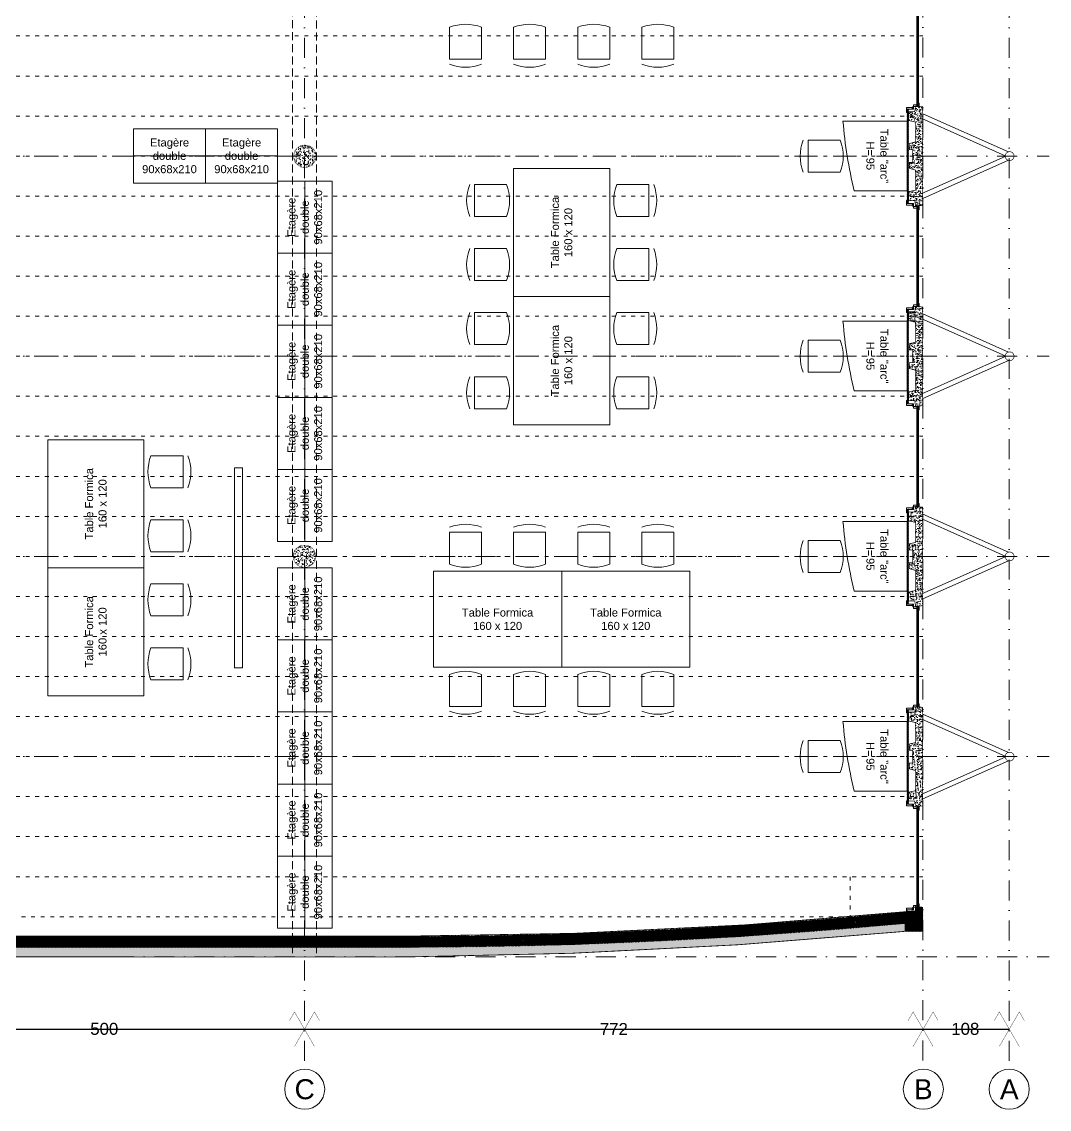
# Model space of a CAD drawing. Header units: millimetres. Extents: x 0 to 111176, y 95213 to 141729.
# Drawn here: x 48895 to 50178, y 105545 to 106903 of the extents above; entities that cross this region are included whole.
import ezdxf
from ezdxf.enums import TextEntityAlignment as Align

# ---------------------------------------------------------------- set-up
doc = ezdxf.new("R2010")
doc.units = ezdxf.units.MM
for name, pattern in [('ACAD_ISO03W100', [30, 12, -18]), ('CONTINU', [0]), ('HIDDEN2', [0.1875, 0.125, -0.0625]), ('TIRETPT2', [0.5, 0.25, -0.125, 0, -0.125])]:
    doc.linetypes.add(name, pattern=pattern)
doc.layers.get('Defpoints').update_dxf_attribs({"lineweight": 9})
doc.layers.add('CDP', color=7, linetype='Continuous', lineweight=9, true_color=0x364259)
doc.layers.add('STR_BOLLARD', color=7, linetype='Continuous', lineweight=9, true_color=0x1c1c1c)
for name, color, linetype, lineweight in [('MEN_Ext', 115, 'Continuous', 9), ('MOB', 37, 'Continuous', 9), ('STR_BOLLARD_Axes', 252, 'Continuous', 9), ('STR_BOLLARD_projeté', 251, 'Continuous', 9)]:
    doc.layers.add(name, color=color, linetype=linetype, lineweight=lineweight)
doc.styles.add('Arial', font='arial.ttf')
doc.styles.add('Arial-10', font='arial.ttf', dxfattribs={"height": 10})
doc.styles.add('Arial-15', font='arial.ttf', dxfattribs={"height": 15})
doc.styles.add('Arial-20', font='arial.ttf', dxfattribs={"height": 20})
doc.dimstyles.new('Cote-15', dxfattribs={"dimtxt": 15, "dimasz": 15, "dimexe": 1.25, "dimexo": 0.625, "dimgap": 7.5, "dimtad": 1, "dimdec": 0, "dimrnd": 0.025, "dimtxsty": 'Arial-15', "dimblk": 'ARCHTICK', "dimcen": 2.5, "dimse1": 1, "dimse2": 1, "dimazin": 0, "dimtfac": 1, "dimtmove": 1, "dimatfit": 3, "dimfxl": 1, "dimarcsym": 0})

# ---------------------------------------------------------------- blocks, each defined once
blk = doc.blocks.new('Fenetres Ext')
for points in [[(14.09999999846332, 3.400000005214679), (14.09999999846332, 4.400000005214679), (18.09999999846332, 4.400000005214679), (18.09999999846332, 3.400000005214679)], [(14.09999999846332, 1.400000005214679), (139.0999999735504, 1.400000005214679), (139.0999999735504, 3.400000005214679), (14.09999999846332, 3.400000005214679), (14.09999999846332, 1.400000005214679)], [(14.09999999846332, -2.599999994785321), (16.09999999846332, -2.599999994785321), (16.09999999846332, 1.400000005214679), (14.09999999846332, 1.400000005214679)], [(139.0999999735504, 3.400000005214679), (139.0999999735504, 4.400000005214679), (135.0999999735504, 4.400000005214679), (135.0999999735504, 3.400000005214679)], [(139.0999999735504, -2.599999994785321), (137.0999999735504, -2.599999994785321), (137.0999999735504, 1.400000005214679), (139.0999999735504, 1.400000005214679)], [(6.599999998463318, -10.59999999478532), (10.59999999846332, -10.59999999478532), (10.59999999846332, -3.599999994785321), (11.59999999846332, -3.599999994785321), (11.59999999846332, -4.585936534454959), (12.59999999972251, -4.585936534454959), (12.59999999846332, -11.59999999478532), (6.599999998463318, -11.59999999478532)], [(10.59999999846332, -3.599999994785321), (14.09999999846332, -3.599999994785321), (14.09999999846332, -2.599999994785321), (10.59999999846332, -2.599999994785321), (10.59999999846332, -3.599999994785321)], [(142.5999999735504, -3.599999994785321), (139.0999999735504, -3.599999994785321), (139.0999999735504, -2.599999994785321), (142.5999999735504, -2.599999994785321), (142.5999999735504, -3.599999994785321)], [(146.5999999735504, -10.59999999478532), (142.5999999735504, -10.59999999478532), (142.5999999735504, -3.599999994785321), (141.5999999735504, -3.599999994785321), (141.5999999735504, -4.585936534454959), (140.5999999722912, -4.585936534454959), (140.5999999735504, -11.59999999478532), (146.5999999735504, -11.59999999478532)]]:
    blk.add_lwpolyline(points, close=True)
blk.add_lwpolyline([(14.09999999846332, 2.400000005214679), (139.0999999735504, 2.400000005214679)])
blk = doc.blocks.new('panneau+contreventement')
at = {"lineweight": 5}
h = blk.add_hatch(dxfattribs=at)
h.set_pattern_fill('AR-CONC', color=252, scale=0.04, angle=360, style=0)
h.set_pattern_definition([(49.99999999999994, (6.955815479159355e-08, 17.59999999470892), (7.287386759840159, -0.6375634215561317), [0.7619999999999998, -8.381999999999998]), (354.9999999999999, (6.955815479159355e-08, 17.59999999470892), (-1.409736856998765, 7.642273809561408), [0.6096, -6.7056233668]), (100.4514446999998, (0.6072803495580956, 17.54686985470835), (5.877649883614139, 7.004710076487798), [0.6476003520000001, -7.123609784]), (46.18419999999995, (6.955815479159355e-08, 19.63199999470817), (10.8431616356852, -1.681693117309098), [1.143, -12.573]), (96.63555760999995, (0.9035960695582617, 19.49185999470865), (9.49616536206013, 9.89704498390885), [0.9714009256, -10.6854243264]), (351.18415117, (6.955815479159355e-08, 19.63199999470817), (9.496165362599092, 9.897044983421296), [0.9143986827999999, -10.0583892768]), (20.99999999999999, (1.016000069557776, 19.12399999471018), (6.064575650765295, -4.090607927483512), [0.7619999999999999, -8.382]), (326, (1.016000069557776, 19.12399999471018), (2.472081133905891, 7.367518644892768), [0.6096, -6.7056]), (71.45144499999996, (1.521381373558143, 18.78311599870722), (8.53665677114865, 3.2769107554362), [0.647600352, -7.123597503999998]), (37.49999999999993, (6.955815479159355e-08, 17.59999999470892), (0.1235441300236765, 3.382201554926124), [0, -6.624319999999999, 0, -6.8072, 0, -6.731]), (7.499999999999964, (6.955815479159355e-08, 17.59999999470892), (2.672786500412234, 4.007222992724778), [0, -3.88112, 0, -6.47192, 0, -2.5654]), (327.4999999999998, (-2.265679930442275, 17.59999999470892), (5.423623806674856, -0.2291497597069439), [0, -2.54, 0, -7.9248, 0, -10.5156]), (317.4999999999999, (-3.281679930441896, 17.59999999470892), (5.925167255440723, 1.017059641333315), [0, -3.302, 0, -5.26288, 0, -7.4676])])
h.paths.add_polyline_path([(8.000000000007276, 16.62599197128293), (8.000000000007276, 12.62599197128293), (-8, 12.62599197128293), (-8, 16.62599197128293), (-15.27348650529757, 16.62599197128293), (-17.5, 9), (-42.54545454565005, 9), (-44.5, 17.59999999831052), (-55.5, 17.59999999831052), (-55.5, 10), (-62.5, 9), (-61.5, 0), (61.5, 0), (62.5, 9), (55.5, 10), (55.5, 17.59999999831052), (44.5, 17.59999999831052), (42.5, 9), (17.50000000000728, 9), (15.72651349470971, 16.62599197128293)])
at = {"layer": 'CDP'}
h = blk.add_hatch(dxfattribs=at)
h.set_pattern_fill('ANSI31', color=256, scale=5)
h.set_pattern_definition([(45, (0, 0), (-0.4419417382415922, 0.4419417382415922), [])])
h.paths.add_polyline_path([(-59, 17.59999999831052), (-59, 19.3999999983098), (58.99999999767169, 19.3999999983098), (58.99999999767169, 17.59999999831052)])
at = {"linetype": 'Continuous', "lineweight": 5, "const_width": 0.8799999952316284}
blk.add_lwpolyline([(8.000000000007276, 16.62599197128293), (8.000000000007276, 12.62599197128293), (-8, 12.62599197128293), (-8, 16.62599197128293), (-15.27348650529757, 16.62599197128293), (-17.5, 9), (-42.54545454565005, 9), (-44.5, 17.59999999831052), (-55.5, 17.59999999831052), (-55.5, 10), (-62.5, 9), (-61.5, 0), (61.5, 0), (62.5, 9), (55.5, 10), (55.5, 17.59999999831052), (44.5, 17.59999999831052), (42.5, 9), (17.50000000000728, 9), (15.72651349470971, 16.62599197128293)], close=True, dxfattribs=at)
for points in [[(-5.29915068641867, -107.0272467950708), (-52.79727948180198, 0.03446815508141299)], [(-0.5113040249361802, -103.0238181007117), (-46.75775930929467, 1.216600178464432)], [(0.5113040249361802, -103.0238181007117), (46.75775930929467, 1.216600178464432)], [(5.29915068641867, -107.0272467950708), (52.79727948180198, 0.03446815508141299)], [(52.79745963354026, 0), (46.20254036645974, 0)]]:
    blk.add_lwpolyline(points)
at = {"const_width": 0.8}
blk.add_lwpolyline([(4.886542232529791, -105.9757763550551, 128.1178204295244), (4.962955946750299, -106.1295426030811, 0.007805315424875689)], format="xyb", close=True, dxfattribs=at)
at = {"layer": 'CDP', "const_width": 0.2}
blk.add_lwpolyline([(-59, 17.59999999831052), (-59, 19.3999999983098), (58.99999999767169, 19.3999999983098), (58.99999999767169, 17.59999999831052), (-59, 17.59999999831052)], close=True, dxfattribs=at)
blk = doc.blocks.new('poteau')
at = {"layer": 'STR_BOLLARD', "lineweight": 5}
h = blk.add_hatch(dxfattribs=at)
h.set_pattern_fill('AR-CONC', color=252, scale=0.04, angle=359.9999999999999, style=0)
h.set_pattern_definition([(49.99999999999999, (-34103.71972945715, -3518.988229174639), (7.287386759840159, -0.6375634215561317), [0.762, -8.382000000000001]), (355, (-34103.71972945715, -3518.988229174639), (-1.409736856998765, 7.642273809561408), [0.6096, -6.7056233668]), (100.4514446999999, (-34103.11244917716, -3519.04135931464), (5.877649883614139, 7.004710076487798), [0.6476003520000001, -7.123609784]), (46.18419999999993, (-34103.71972945715, -3516.956229174639), (10.8431616356852, -1.681693117309098), [1.143, -12.573]), (96.63555760999996, (-34102.81613345716, -3517.096369174639), (9.49616536206013, 9.89704498390885), [0.9714009256, -10.6854243264]), (351.18415117, (-34103.71972945715, -3516.956229174639), (9.496165362599092, 9.897044983421296), [0.9143986828, -10.0583892768]), (21, (-34102.70372945715, -3517.46422917464), (6.064575650765295, -4.090607927483512), [0.762, -8.382000000000001]), (326, (-34102.70372945715, -3517.46422917464), (2.472081133905891, 7.367518644892768), [0.6096, -6.7056]), (71.45144499999996, (-34102.19834815315, -3517.805113170639), (8.53665677114865, 3.2769107554362), [0.6476003520000001, -7.123597503999999]), (37.49999999999994, (-34103.71972945715, -3518.988229174639), (0.1235441300236765, 3.382201554926124), [0, -6.62432, 0, -6.807200000000001, 0, -6.731000000000001]), (7.499999999999974, (-34103.71972945715, -3518.988229174639), (2.672786500412234, 4.007222992724778), [0, -3.88112, 0, -6.47192, 0, -2.5654]), (327.4999999999999, (-34105.98540945715, -3518.988229174639), (5.423623806674856, -0.2291497597069439), [0, -2.54, 0, -7.9248, 0, -10.5156]), (317.4999999999999, (-34107.00140945715, -3518.988229174639), (5.925167255440723, 1.017059641333315), [0, -3.302, 0, -5.26288, 0, -7.4676])])
edge = h.paths.add_edge_path()
edge.add_arc((2.613544936025392e-10, 6.674660824046441e-11), 13.99999999999927, 284.7547730335563, 644.0803509681097)
edge.add_arc((2.613806948659203e-10, 6.66435795437792e-11), 13.99999999999917, 284.0803509681096, 284.7547730335563)
at = {"layer": 'STR_BOLLARD', "lineweight": 5, "const_width": 0.5}
blk.add_lwpolyline([(3.565555101478822, -13.53834616259883, 339.820519298623), (3.405953449982917, -13.57937705112045, 0.002942729891838111)], format="xyb", close=True, dxfattribs=at)
blk = doc.blocks.new('Pignon')
h = blk.add_hatch()
h.set_pattern_fill('ANSI31', color=252, scale=10)
h.set_pattern_definition([(45, (0, 0), (-0.8838834764831843, 0.8838834764831844), [])])
edge = h.paths.add_edge_path()
edge.add_arc((6713.68367833288, 648.0937936427963), 6784.142632293183, 180.0952500777031, 185.3816129100021, ccw=False)
edge.add_line((-70.44957941338726, 636.8156537741324), (-70.44957941338708, 1386.815653774132))
edge.add_arc((6576.145764537498, 1382.040750896481), 6646.597059091748, 174.5629839039005, 179.9588388157768, ccw=False)
edge.add_line((-40.5479746068886, 2011.815653774132), (-50.48353849775594, 2011.815653774132))
edge.add_line((-50.48353849775594, 2011.815653774132), (-50.48353849775594, 2033.815653774132))
edge.add_line((-50.48353849775594, 2033.815653774132), (-38.75141834801798, 2033.815653774132))
edge.add_line((-38.75141834801798, 2033.815653774132), (-20.48353849775594, 2033.815653774132))
edge.add_line((-20.48353849775594, 2033.815653774132), (-19.48353848487568, 2024.755756784341))
edge.add_line((-19.48353848487568, 2024.755756784341), (-24.93839252719044, 2024.755756784341))
edge.add_arc((6465.743834761339, 1383.888228224312), 6522.244012976042, 174.3610897732515, 179.9745975727592)
edge.add_line((-56.49953719377663, 1386.779904102824), (-56.4995371937768, 636.8156537741324))
edge.add_arc((6685.920367476094, 650.0967867853515), 6742.432985160663, 180.1128603521101, 185.5470909639901)
edge.add_line((-24.93839252719044, -1.65259961229367), (-19.48353843155564, -1.65259961742686))
edge.add_line((-19.48353843155564, -1.652599617426858), (-20.48353849775595, -10.18292125897551))
edge.add_line((-20.48353849775594, -10.18292125897551), (-40.04876508979578, -10.18292125897551))
edge.add_line((-40.04876508979578, -10.18292125897551), (-50.48353849775594, -10.18292125897551))
edge.add_line((-50.48353849775594, -10.18292125897551), (-50.48353849775594, 11.81707874102449))
edge.add_line((-50.48353849775594, 11.81707874102449), (-40.55522752258912, 11.81707874102358))
at = {"lineweight": 5}
h = blk.add_hatch(dxfattribs=at)
h.set_pattern_fill('AR-CONC', color=252, scale=0.8, angle=360, style=0)
h.set_pattern_definition([(49.99999999999999, (0, 0), (5.738081460806028, -0.5020170798607624), [0.6000000000000001, -6.600000000000001]), (355, (0, 0), (-1.110010668903999, 6.017537069600095), [0.48, -5.28]), (100.45144446, (0.478173448, -0.04183475200000012), (4.628070773816898, 5.515519927749035), [0.5099215359999999, -5.609136895999999]), (46.18420000000002, (3.91886975727153e-16, 1.6), (8.53793064537258, -1.324154246344614), [0.8999999999999999, -9.899999999999999]), (96.63563548999994, (0.7114939600000003, 1.489653544), (7.477295565393829, 7.792948806196402), [0.764882736, -8.413710079999998]), (351.1841639899999, (3.91886975727153e-16, 1.6), (7.477295560438187, 7.79294880215992), [0.7200000000000001, -7.920000008]), (21, (0.8000000000000004, 1.2), (4.775256416947693, -3.220951125322712), [0.6000000000000001, -6.600000000000001]), (326.0000000000001, (0.8000000000000004, 1.2), (1.946522655372655, 5.801200360374824), [0.48, -5.28]), (71.45144474000001, (1.197938032, 0.9315874079999997), (6.72177901383977, 2.580249222450829), [0.50992152, -5.609136895999999]), (37.50000000000004, (0, 0), (0.09727884253832601, 2.663150830650492), [0, -5.215999999999999, 0, -5.359999999999999, 0, -5.3]), (7.499999999999974, (0, 0), (2.10455629953719, 3.155293695058881), [0, -3.056, 0, -5.096, 0, -2.02]), (327.5, (-1.784, 4.369539779357756e-16), (4.270579489379272, -0.1804389738750391), [0, -2, 0, -6.24, 0, -8.28]), (317.5, (-2.584, 6.328974657993521e-16), (4.66548935473909, 0.8008398586585408), [0, -2.6, 0, -4.144, 0, -5.88])])
edge = h.paths.add_edge_path()
edge.add_arc((6514.570729589548, 643.1657927447177), 6585.023370820036, 180.05525207706, 185.4136591410671, ccw=False)
edge.add_line((-70.44957941338726, 636.8156537741324), (-70.44957941338708, 1386.815653774132))
edge.add_arc((6616.604850319538, 1380.105084346262), 6687.057796815635, 174.5793199602518, 179.9425027594255, ccw=False)
edge.add_line((-40.5479746068886, 2011.815653774132), (-50.48353849775594, 2011.815653774132))
edge.add_arc((7091.866723411993, 1332.980745925604), 7174.537204302169, 174.570709958592, 179.5700709511673)
edge.add_line((-82.46850005038141, 1386.815653774132), (-82.29857736689354, 636.8156537741324))
edge.add_arc((7157.214627704398, 692.0280776829677), 7239.723741839565, 180.4369599787104, 185.3911985980951)
edge.add_line((-50.48353849775594, 11.81707874102449), (-40.55522752259276, 11.81707874102358))
edge.add_line((-40.55522752259276, 11.81707874102358), (-41.080152220522, 21.89748511193011))
at = {"ltscale": 50, "const_width": 1}
blk.add_lwpolyline([(-40.55522752258912, 11.81707874102358, -0.0230702008294989), (-70.44957941338726, 636.8156537741324), (-70.44957941338726, 1386.815653774132, -0.02354820973225472), (-40.5479746068886, 2011.815653774132), (-50.48353849775594, 2011.815653774132), (-50.48353849775594, 2033.815653774132), (-38.75141834801798, 2033.815653774132), (-20.48353849775594, 2033.815653774132), (-19.48353848487568, 2024.755756784341), (-24.93839252719044, 2024.755756784341, 0.02449844776779151), (-56.49953719377663, 1386.779904102824), (-56.49953719377663, 636.8156537741324, 0.02371574882550749), (-24.93839252719044, -1.65259961229367), (-19.48353843155564, -1.652599617426858), (-20.48353849775594, -10.18292125897551), (-40.04876508979578, -10.18292125897551), (-50.48353849775594, -10.18292125897551), (-50.48353849775594, 11.81707874102449), (-40.55522752258912, 11.81707874102358)], format="xyb", close=True, dxfattribs=at)
at = {"const_width": 1}
blk.add_lwpolyline([(-41.080152220522, 21.89748511193011, -0.02338472269243292), (-70.44957941338726, 636.8156537741324), (-70.44957941338726, 1386.815653774132, -0.02340557217351407), (-40.5479746068886, 2011.815653774132), (-50.48353849775594, 2011.815653774132, 0.02181728809893834), (-82.46850005038141, 1386.815653774132), (-82.29857736689337, 636.8156537741324, 0.02162031173250202), (-50.48353849775594, 11.81707874102449), (-40.55522752259276, 11.81707874102358)], format="xyb", close=True, dxfattribs=at)
blk = doc.blocks.new('etageres-doubles')
blk.add_lwpolyline([(0, 0), (68, 0), (68, -90), (0, -90), (0, 0)], close=True)
blk.add_lwpolyline([(34, 0), (34, -90)])
at = {"insert": (34, -45), "char_height": 10, "attachment_point": 5, "rotation": 270, "style": 'Arial'}
blk.add_mtext_dynamic_manual_height_columns('Etagère \\Pdouble\\P90x68x210', width=234.8605922671994, gutter_width=18352.47833725253, heights=[0], dxfattribs=at)
blk = doc.blocks.new('table-formica_160x120')
blk.add_lwpolyline([(120, 0), (120, -160), (0, -160), (0, 0)], close=True)
at = {"insert": (60, -80), "char_height": 10, "attachment_point": 5, "rotation": 270, "style": 'Arial'}
blk.add_mtext_dynamic_manual_height_columns('Table Formica\\P160 x 120', width=234.8605922671994, gutter_width=18352.47833725253, heights=[0], dxfattribs=at)
blk = doc.blocks.new('chaise-par-defaut')
for points in [[(-54.86354830078199, -20), (-54.86354830078199, -20, -0.189905722026742), (-54.86354830078199, 20)], [(-8.798114440534846, -20), (-8.798114440534846, -20, 0.189905722026742), (-8.798114440534846, 20)]]:
    blk.add_lwpolyline(points, format="xyb")
blk.add_lwpolyline([(-8.798114440534846, -20), (-48.79811444053485, -20), (-48.79811444053485, 20), (-8.798114440534846, 20)])
blk = doc.blocks.new('table-arc')
blk.add_lwpolyline([(-80, 43.49999999999272), (-80, 43.50000000000728), (0, 43.50000000000728), (0, -43.50000000000728), (-66, -43.50000000000728, -0.03955495318732785)], format="xyb", close=True)
at = {"char_height": 10, "rotation": 270, "style": 'Arial'}
for s, insert, attachment_point in [('Table "arc"', (-28.39474934566085, -0.1052195326399292), 5), ('H=', (-46.01231244178805, -0.1705031430942065), 6)]:
    blk.add_mtext_dynamic_manual_height_columns(s, width=234.8605922671994, gutter_width=18352.47833725253, heights=[0], dxfattribs=dict(at, insert=insert, attachment_point=attachment_point))
at = {"style": 'Arial-10'}
blk.add_attdef('HAUTEUR', text='', height=10, rotation=270, dxfattribs=at).set_placement((-45.76254463806129, -2.227131945525799), align=Align.MIDDLE_LEFT)
blk = doc.blocks.new('Axe-construction')
at = {"const_width": 0.4}
for points in [[(-18.71420953128381, 10.80465391055782), (-12.47613968752262, 21.60930782111564), (12.47613968752262, -21.60930782111564)], [(18.71420953128381, 10.80465391055782), (12.47613968752262, 21.60930782111564), (-12.47613968752262, -21.60930782111564)]]:
    blk.add_lwpolyline(points, dxfattribs=at)
blk = doc.blocks.new('n°-axe')
at = {"layer": 'STR_BOLLARD_Axes', "linetype": 'CONTINU', "ltscale": 60}
blk.add_circle((0, -25), 25, dxfattribs=at)
at = {"layer": 'STR_BOLLARD_Axes', "style": 'Arial-20'}
blk.add_attdef('AXE', text='', height=25, dxfattribs=at).set_placement((0, -25), align=Align.MIDDLE_CENTER)
blk = doc.blocks.new('*D375')
at = {"layer": 'Defpoints', "color": 0, "transparency": 16777216}
for p in [(50019.78269464145, 105644.9842480097), (50127.78278096319, 105644.9842479732), (50127.78278096319, 105644.9842479366)]:
    blk.add_point(p, dxfattribs=at)
at = {"layer": 'STR_BOLLARD_Axes', "color": 0, "lineweight": -2, "transparency": 16777216}
blk.add_line((50019.78269464145, 105644.9842479366), (50127.78278096319, 105644.9842479366), dxfattribs=at)
at = {"layer": 'STR_BOLLARD_Axes', "color": 0, "lineweight": 5, "transparency": 16777216, "insert": (50072.84391978856, 105645.2911718812), "char_height": 15, "attachment_point": 5, "style": 'Arial-15'}
blk.add_mtext('108', dxfattribs=at)
blk = doc.blocks.new('_None')
blk = doc.blocks.new('*D376')
at = {"layer": 'Defpoints', "color": 0, "transparency": 16777216}
for p in [(49247.78635866981, 105644.9793272308), (50019.77993965453, 105644.9793271577), (50019.77993965453, 105644.9793270846)]:
    blk.add_point(p, dxfattribs=at)
at = {"layer": 'STR_BOLLARD_Axes', "color": 0, "lineweight": -2, "transparency": 16777216}
blk.add_line((49247.78635866981, 105644.9793270846), (50019.77993965453, 105644.9793270846), dxfattribs=at)
at = {"layer": 'STR_BOLLARD_Axes', "color": 0, "lineweight": 5, "transparency": 16777216, "insert": (49634.05054210751, 105645.1808919558), "char_height": 15, "attachment_point": 5, "style": 'Arial-15'}
blk.add_mtext('772', dxfattribs=at)
blk = doc.blocks.new('*D377')
at = {"layer": 'Defpoints', "color": 0, "transparency": 16777216}
for p in [(48747.78635833824, 105644.979327205), (49247.78635839532, 105644.9793272308), (49247.78635839532, 105644.9793270448)]:
    blk.add_point(p, dxfattribs=at)
at = {"layer": 'STR_BOLLARD_Axes', "color": 0, "lineweight": -2, "transparency": 16777216}
blk.add_line((48747.78635833824, 105644.9793270448), (49247.78635839532, 105644.9793270448), dxfattribs=at)
at = {"layer": 'STR_BOLLARD_Axes', "color": 0, "lineweight": 5, "transparency": 16777216, "insert": (48997.78635836679, 105645.3087910739), "char_height": 15, "attachment_point": 5, "style": 'Arial-15'}
blk.add_mtext('500', dxfattribs=at)

msp = doc.modelspace()

# ---------------------------------------------------------------- linework, layer by layer
at = {"layer": 'MOB'}
msp.add_lwpolyline([(49160.43500987247, 106346.1763662226), (49160.43500987247, 106096.1763662226), (49170.43500987247, 106096.1763662226), (49170.43500987247, 106346.1763662226), (49160.43500987247, 106346.1763662226)], close=True, dxfattribs=at)
at = {"layer": 'STR_BOLLARD', "linetype": 'HIDDEN2', "ltscale": 80}
for points in [[(49232.79036814366, 105740.0072193362), (49232.96341953673, 110230.2419749821)], [(49262.79036127393, 105739.828389867), (49262.9634283053, 110230.4689198601)]]:
    msp.add_lwpolyline(points, dxfattribs=at)
at = {"layer": 'STR_BOLLARD_Axes', "linetype": 'TIRETPT2', "ltscale": 100}
for points in [[(49247.7092079844, 110339.8728246362), (49247.7092079844, 105594.9827319166)], [(50127.71393321149, 110339.8728246362), (50127.62425047846, 105594.9827319166)], [(50019.7092079844, 110089.872871855), (50019.91501980865, 105594.9827319166)], [(47757.778990065, 106735.4332478069), (50177.65086247741, 106735.3834625413)], [(47757.77384668673, 106485.4332479127), (50177.64571909914, 106485.3834626471)], [(47757.76870330847, 106235.4332480185), (50177.64057572088, 106235.3834627529)], [(47757.76870330847, 105985.4332480185), (50177.64057572088, 105985.3834627529)], [(47757.76355993019, 105735.4332481244), (50177.63543234261, 105735.3834628588)]]:
    msp.add_lwpolyline(points, dxfattribs=at)
at = {"layer": 'STR_BOLLARD_projeté', "color": 252, "linetype": 'ACAD_ISO03W100', "lineweight": 5, "ltscale": 0.4}
for points in [[(47975.70564933377, 106885.4250811894), (50019.70780899365, 106885.4250811894)], [(47975.70564933377, 106835.4250811894), (50019.70778716476, 106835.4250811894)], [(47975.70564933377, 106785.4250811894), (50019.70776533587, 106785.4250811894)], [(47975.70564933377, 106735.4250811894), (50019.70774350699, 106735.4250811894)], [(47975.70564933377, 106685.4250811894), (50019.7077216781, 106685.4250811894)], [(47975.70564933377, 106635.4250811894), (50019.7076998492, 106635.4250811894)], [(47975.70564933377, 106585.4250811894), (50019.70767802032, 106585.4250811894)], [(47975.70564933377, 106535.4250811894), (50019.70765619143, 106535.4250811894)], [(47975.70564933377, 106485.4250811894), (50019.70763436254, 106485.4250811894)], [(47975.70564933377, 106435.4250811894), (50019.70761253365, 106435.4250811894)], [(47975.70564933377, 106385.4250811894), (50019.70759070475, 106385.4250811894)], [(47975.70564933377, 106335.4250811894), (50019.70756887587, 106335.4250811894)], [(47975.70564933377, 106285.4250811894), (50019.70754704698, 106285.4250811894)], [(47975.70564933377, 106235.4250811894), (50019.70752521809, 106235.4250811894)], [(47975.70564933377, 106185.4250811894), (50019.7075033892, 106185.4250811894)], [(47975.70564933377, 106135.4250811894), (50019.70748156031, 106135.4250811894)], [(47975.70564933377, 106085.4250811894), (50019.70745973142, 106085.4250811894)], [(47975.70564933377, 106035.4250811894), (50019.70743790253, 106035.4250811894)], [(47975.70564933377, 105985.4250811894), (50019.70741607364, 105985.4250811894)], [(47975.70564933377, 105935.4250811894), (50019.70739424475, 105935.4250811894)], [(47975.70564933377, 105885.4250811894), (50019.70737241586, 105885.4250811894)], [(47975.70564933377, 105835.4250811894), (50019.70737241586, 105835.4250811894)], [(49928.91977187186, 105835.4250811894), (49928.91977187186, 105785.4250811894)], [(48066.50461330036, 105785.4250811894), (49928.91977187186, 105785.4250811894)]]:
    msp.add_lwpolyline(points, dxfattribs=at)

# ---------------------------------------------------------------- block references
at = {"layer": 'MEN_Ext', "rotation": 270}
for p in [(50010.88796215837, 106936.604429794), (50010.88796215721, 106686.6044298187), (50010.8879621579, 106436.6044298459), (50010.88796215395, 106186.6044298719), (50010.8879621529, 105936.6044298967)]:
    msp.add_blockref('Fenetres Ext', p, dxfattribs=at)
at = {"layer": 'MOB'}
for name, p, rotation in [('chaise-par-defaut', (49448.90640512827, 106905.0683454992, -457.4999999551492), 89.99999999999999), ('chaise-par-defaut', (49528.90640512827, 106905.0683454992, -457.4999999551492), 89.99999999999999), ('chaise-par-defaut', (49608.90640512827, 106905.0683454992, -457.4999999551492), 89.99999999999999), ('chaise-par-defaut', (49688.90640512827, 106905.0683454992, -457.4999999551492), 89.99999999999999), ('etageres-doubles', (49034.25127800601, 106701.6626265597), 90), ('etageres-doubles', (49124.25127800601, 106701.6626265597), 90), ('table-formica_160x120', (49628.90640512827, 106559.9240693293, -457.4999999551492), 180), ('etageres-doubles', (49282.25127800601, 106614.0650724833), 180), ('chaise-par-defaut', (49628.90640512827, 106679.9240693293, -457.4999999551492), 180), ('etageres-doubles', (49282.25127800601, 106524.0650724833), 180), ('chaise-par-defaut', (49628.90640512827, 106599.9240693293, -457.4999999551492), 180), ('table-formica_160x120', (49628.90640512827, 106399.9240693293, -457.4999999551492), 180), ('chaise-par-defaut', (49628.90640512827, 106519.9240693293, -457.4999999551492), 180), ('etageres-doubles', (49282.25127800601, 106434.0650724833), 180), ('chaise-par-defaut', (49628.90640512827, 106439.9240693293, -457.4999999551492), 180), ('etageres-doubles', (49282.25127800601, 106344.0650724833), 180), ('table-formica_160x120', (49047.32996946869, 106221.1763662226), 180), ('chaise-par-defaut', (49047.32996946869, 106341.1763662226), 180), ('etageres-doubles', (49282.25127800601, 106254.0650724833), 180), ('chaise-par-defaut', (49047.32996946869, 106261.1763662226), 180), ('table-formica_160x120', (49047.32996946869, 106061.1763662226), 180), ('etageres-doubles', (49282.25127800601, 106131.1763662226), 180), ('table-formica_160x120', (49408.90640512827, 106096.9203509042, -457.4999999551492), 89.99999999999999), ('table-formica_160x120', (49568.90640512827, 106096.9203509042, -457.4999999551492), 89.99999999999999), ('chaise-par-defaut', (49047.32996946869, 106181.1763662226), 180), ('chaise-par-defaut', (49047.32996946869, 106101.1763662226), 180), ('etageres-doubles', (49282.25127800601, 106041.1763662226), 180), ('chaise-par-defaut', (49448.90640512827, 106096.9203509042, -457.4999999551492), 89.99999999999999), ('chaise-par-defaut', (49528.90640512827, 106096.9203509042, -457.4999999551492), 89.99999999999999), ('chaise-par-defaut', (49608.90640512827, 106096.9203509042, -457.4999999551492), 89.99999999999999), ('chaise-par-defaut', (49688.90640512827, 106096.9203509042, -457.4999999551492), 89.99999999999999), ('etageres-doubles', (49282.25127800601, 105951.1763662226), 180), ('etageres-doubles', (49282.25127800601, 105861.1763662226), 180), ('etageres-doubles', (49282.25127800601, 105771.1763662226), 180)]:
    msp.add_blockref(name, p, dxfattribs=dict(at, rotation=rotation))
at = {"layer": 'MOB', "lineweight": 5}
for p in [(50000.10479847783, 106735.6626265597), (50000.10479847666, 106485.6626265846), (50000.1047984755, 106235.6626266096), (50000.10479847445, 105985.6626266344)]:
    msp.add_blockref('table-arc', p, dxfattribs=at).add_auto_attribs({'HAUTEUR': '95'})
at = {"layer": 'MOB'}
for p in [(49925.38415801417, 106735.3857418874), (49925.38415801301, 106485.3857419123), (49925.38415801185, 106235.3857419372), (49925.3841580108, 105985.3857419621)]:
    msp.add_blockref('chaise-par-defaut', p, dxfattribs=at)
at = {"layer": 'MOB', "xscale": -1}
for p, rotation in [((49508.90640512827, 106679.9240693293, -457.4999999551492), 180), ((49508.90640512827, 106599.9240693293, -457.4999999551492), 180), ((49508.90640512827, 106519.9240693293, -457.4999999551492), 180), ((49508.90640512827, 106439.9240693293, -457.4999999551492), 180), ((49448.90640512827, 106216.9203509042, -457.4999999551492), 90), ((49528.90640512827, 106216.9203509042, -457.4999999551492), 90), ((49608.90640512827, 106216.9203509042, -457.4999999551492), 90), ((49688.90640512827, 106216.9203509042, -457.4999999551492), 90)]:
    msp.add_blockref('chaise-par-defaut', p, dxfattribs=dict(at, rotation=rotation))
at = {"layer": 'STR_BOLLARD', "rotation": 90}
for p in [(50019.70752522042, 106735.4250811395), (50019.70752521925, 106485.4250811645), (50019.70752521809, 106235.4250811894), (50019.70752521704, 105985.4250812143)]:
    msp.add_blockref('panneau+contreventement', p, dxfattribs=at)
at = {"layer": 'STR_BOLLARD'}
for p in [(49248.30846137852, 106735.2419893668), (49247.74954153797, 106235.6626407514)]:
    msp.add_blockref('poteau', p, dxfattribs=at)
at = {"layer": 'STR_BOLLARD', "xscale": -1, "rotation": 270}
msp.add_blockref('Pignon', (47985.88751155397, 105817.6461651314), dxfattribs=at)
at = {"layer": 'STR_BOLLARD_Axes', "linetype": 'CONTINU', "ltscale": 60}
for p in [(49247.78635984528, 105644.9793261457), (50020.16158588086, 105644.9842479366), (50127.78286714768, 105644.9842481743)]:
    msp.add_blockref('Axe-construction', p, dxfattribs=at)
at = {"layer": 'STR_BOLLARD_Axes', "rotation": 0.0001064778090027778}
for p, values in [((49248.05012645153, 105594.9842482116), {'AXE': 'C'}), ((50020.42764312401, 105594.9842482116), {'AXE': 'B'}), ((50127.73587203772, 105594.9809728965), {'AXE': 'A'})]:
    msp.add_blockref('n°-axe', p, dxfattribs=at).add_auto_attribs(values)

# ---------------------------------------------------------------- dimensions: what is measured, and where the dimension line sits
at = {"layer": 'STR_BOLLARD_Axes', "lineweight": 5}
for base, p1, p2, angle, picture, middle in [((49247.78635839532, 105644.9793270448), (48747.78635833824, 105644.979327205), (49247.78635839532, 105644.9793272308), 2.9565247551391945e-09, '*D377', (48997.78635836679, 105637.6501962581)), ((50019.77993965453, 105644.9793270846), (49247.78635866981, 105644.9793272308), (50019.77993965453, 105644.9793271577), 359.999999994574, '*D376', (49634.05054210751, 105637.650196185)), ((50127.78278096319, 105644.9842479366), (50019.78269464145, 105644.9842480097), (50127.78278096319, 105644.9842479732), 359.99999998063817, '*D375', (50072.84391978856, 105637.6325770653))]:
    dim = msp.add_linear_dim(base=base, p1=p1, p2=p2, angle=angle, dimstyle='Cote-15', override={"dimgap": 0, "dimblk1": 'None', "dimblk2": 'None', "dimsah": 1}, dxfattribs=at)
    dim.commit()
    dim.dimension.update_dxf_attribs({"geometry": picture, "text_midpoint": middle, "dimtype": 161})

doc.saveas('drawing.dxf')
